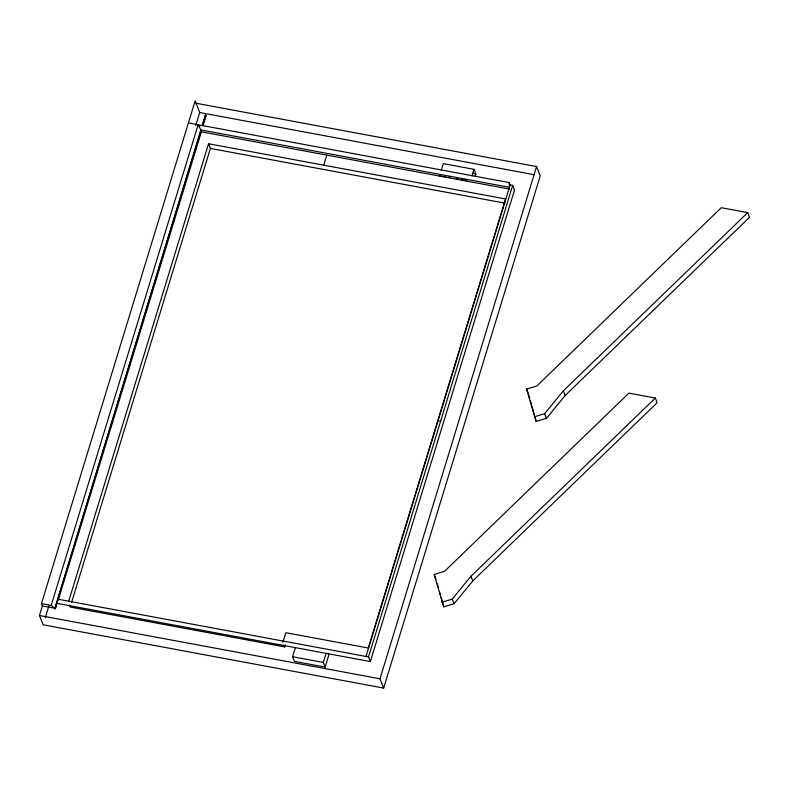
<?xml version="1.0" encoding="UTF-8"?>
<svg xmlns="http://www.w3.org/2000/svg" width="789" height="789" viewBox="0 0 789 789"><rect width="100%" height="100%" fill="white"/><g stroke="black" fill="none" stroke-linecap="round" stroke-linejoin="round"><path stroke-width="1.18" d="M196.037 103.241L536.579 166.548L540.258 175.829L383.661 688.077L43.129 624.78L39.45 615.499L42.379 605.922L41.462 603.595L195.12 100.923L199.716 112.521L195.761 125.481M45.289 617.708L48.888 605.932M57.232 603.368L370.376 661.576L368.542 656.941L57.962 599.206L55.358 608.763L51.186 605.41L198.118 124.751L199.864 126.151M198.118 124.751L200.87 129.938L54.855 608.664L55.358 608.763L57.962 599.206M202.29 125.283L205.406 115.105L205.919 115.194L202.803 125.382M54.855 608.664L201.067 130.372M202.477 125.747L205.406 115.105M202.99 125.845L206.097 115.658L205.584 115.569M58.317 599.827L201.392 131.812L509.743 189.123M68.712 601.228L208.552 143.766L505.571 198.976L368.295 648.035L285.845 632.709L282.916 642.285M71.631 602.332L210.397 148.411L208.552 143.766M323.727 165.177L326.794 155.117M69.462 605.183L70.191 607.037L284.75 646.921L285.401 644.8M328.066 653.253L328.796 655.107L325.137 667.08L294.415 661.369L292.581 656.724L295.362 647.631M439.512 176.075L445.568 176.697M441.317 170.158L443.31 163.629L474.041 169.339L475.875 173.975L475.215 176.154M325.137 667.08L323.303 662.435L326.084 653.341M472.039 175.868L474.041 169.339M365.978 656.458L510.128 184.902L509.211 182.584L188.393 122.946M368.542 656.941L512.692 185.376L510.128 184.902M370.376 661.576L514.527 190.021L512.692 185.376M383.661 688.077L379.992 678.796L536.579 166.548M534.321 416.809L544.657 413.673L563.336 390.851L747.716 212.616L749.55 217.261L565.171 395.496L546.491 418.308L536.165 421.454L526.569 389.076L536.895 385.939L721.274 207.704L747.716 212.616M441.929 602.234L452.265 599.098L470.944 576.276L655.324 398.041L657.158 402.686L472.779 580.921L454.099 603.733L443.773 606.879L434.177 574.5L444.503 571.364L628.882 393.129L655.324 398.041M199.716 112.521L534.192 174.704M472.335 173.324L475.875 173.975M200.87 129.938L509.398 187.299L509.211 182.584M447.925 177.13L450.292 177.574M456.2 178.669L458.567 179.113M460.924 179.547L466.832 180.651M210.397 148.411L504.99 203.167M438.053 420.685L440.617 421.158M57.627 599.571L58.139 599.67M41.462 603.595L51.186 605.41M42.379 605.922L55.181 608.299M292.581 656.724L323.303 662.435M39.45 615.499L379.992 678.796M563.336 390.851L565.171 395.496M544.657 413.673L546.491 418.308M526.569 389.076L528.403 393.721M470.944 576.276L472.779 580.921M452.265 599.098L454.099 603.733M434.177 574.5L436.011 579.146M284.02 645.067L284.75 646.921M528.729 394.875L529.695 398.346M530.346 400.654L531.313 404.116M531.964 406.434L536.165 421.454M437.303 583.761L438.28 587.233M439.572 591.858L440.538 595.32M441.189 597.628L443.773 606.879"/></g></svg>
